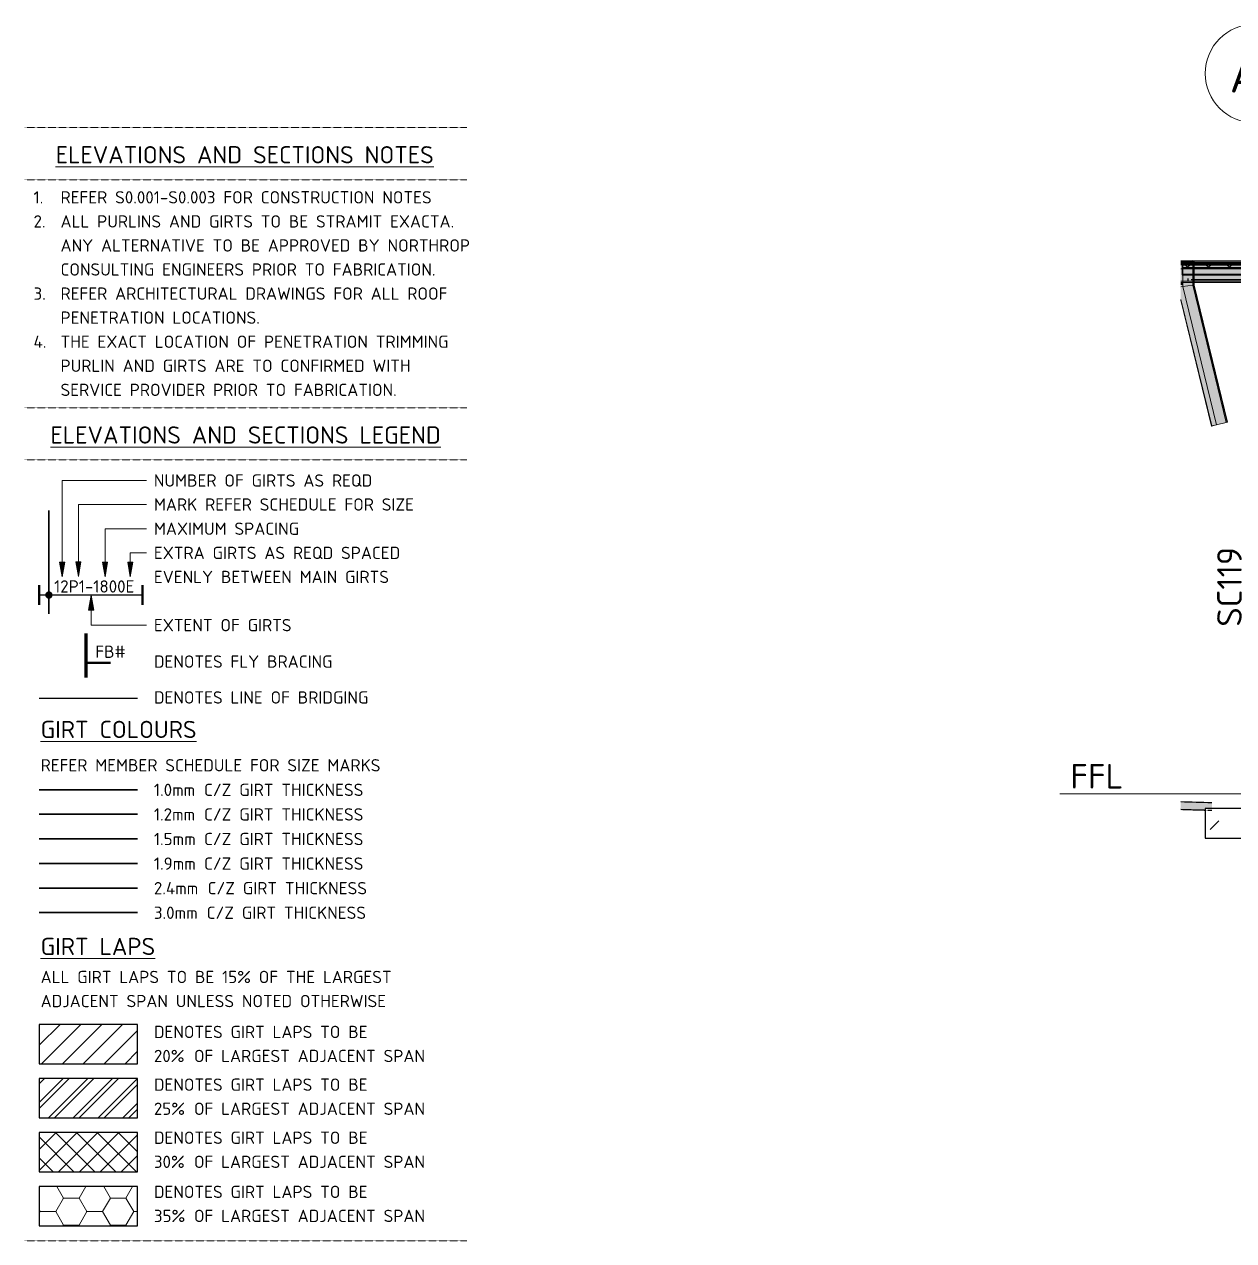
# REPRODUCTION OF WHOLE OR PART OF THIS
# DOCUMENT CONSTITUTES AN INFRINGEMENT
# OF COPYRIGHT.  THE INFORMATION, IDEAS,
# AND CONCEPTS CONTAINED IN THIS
# Model space of a CAD drawing. Header units: millimetres. Extents: x 632 to 421542, y -3890 to 20851.
# Drawn here: x 632 to 25227, y -3890 to 20851 of the extents above; entities that cross this region are included whole.
import ezdxf

# ---------------------------------------------------------------- set-up
doc = ezdxf.new("R2010")
doc.units = ezdxf.units.MM
for name, pattern in [('Dash', [7, 5, -2]), ('Hidden', [4, 3, -1]), ('Hidden Double', [7, 5, -2])]:
    doc.linetypes.add(name, pattern=pattern)
for name, color, linetype, lineweight in [('A-000-T_TEXT', 231, 'Continuous', 13), ('A-010-M_LINE', 90, 'Continuous', 13), ('A-230-H-FLOOR', 190, 'Continuous', 13), ('A-230-M_FLOOR', 192, 'Continuous', 13), ('A-230-MH_FLOOR', 190, 'Hidden Double', 13), ('A-270-M_ROOF', 132, 'Continuous', 13), ('S-160-M_FOUND', 171, 'Continuous', 13), ('S-280-A_COLUMN', 171, 'Continuous', 18), ('S-280-M_STRUCT_FRAME', 12, 'Continuous', 13), ('Z-033_T_GRIDREF', 31, 'Continuous', 13), ('Z-060-M_DETAIL', 92, 'Continuous', 25), ('Z-200_P_REF_PLANE', 111, 'Dash', 13), ('Z-230-A_LEVEL', 51, 'Continuous', 13), ('Z-230_A_LEVEL', 51, 'Continuous', 18)]:
    doc.layers.add(name, color=color, linetype=linetype, lineweight=lineweight)
doc.styles.add('ISOCPEUR', font='isocpeur.ttf', dxfattribs={"height": 250})
doc.styles.add('ISOCPEUR_1', font='isocpeur.ttf', dxfattribs={"height": 700})
doc.styles.add('ISOCPEUR_2', font='isocpeur.ttf', dxfattribs={"height": 500})
doc.styles.add('ISOCPEUR_B', font='', dxfattribs={"height": 250})
doc.styles.add('ISOCPEUR_B_1', font='', dxfattribs={"height": 350})
doc.styles.get('ISOCPEUR_B').set_extended_font_data('ISOCPEUR', bold=True)
doc.styles.get('ISOCPEUR_B_1').set_extended_font_data('ISOCPEUR', bold=True)

# ---------------------------------------------------------------- blocks, each defined once
blk = doc.blocks.new('NRP_Extent _v2_ - 1-100-3221692-_6_0_ STEELWORK SECTIONS LEGEND')
at = {"layer": 'Z-060-M_DETAIL'}
blk.add_hatch(color=256, dxfattribs=at).paths.add_polyline_path([(1132, 9167), (1151, 9170), (1169, 9177), (1185, 9189), (1197, 9205), (1204, 9223), (1207, 9242), (1204, 9262), (1197, 9280), (1185, 9295), (1169, 9307), (1151, 9315), (1132, 9317), (1112, 9315), (1094, 9307), (1079, 9295), (1067, 9280), (1059, 9262), (1057, 9242), (1059, 9223), (1067, 9205), (1079, 9189), (1094, 9177), (1112, 9170)])
at = {"layer": 'Z-060-M_DETAIL', "lineweight": 50}
for p, q in [((932, 9442), (932, 9042)), ((3032, 9442), (3032, 9042))]:
    blk.add_line(p, q, dxfattribs=at)
at = {"layer": 'Z-060-M_DETAIL'}
blk.add_line((3032, 9242), (932, 9242), dxfattribs=at)
blk = doc.blocks.new('Roof Gutters3 - Roof Gutters-1885272-S6_501-SECTION 1A')
at = {"layer": 'A-270-M_ROOF', "lineweight": 5, "transparency": 33554432}
h = blk.add_hatch(color=253, dxfattribs=at)
h.paths.add_polyline_path([(-1024712, 15582), (-1024712, 15585), (-1024751, 15584), (-1024751, 15582)])
h.paths.add_polyline_path([(-1024480, 16037), (-1024507, 16045), (-1024751, 16041), (-1024751, 16038), (-1024507, 16042), (-1024490, 16037)])
for color, points in [(253, [(-1024507, 16017), (-1024507, 16042), (-1024751, 16038), (-1024751, 16013)]), (8, [(-1024125, 12680), (-1024025, 12705), (-1024712, 15517), (-1024712, 15956), (-1024751, 15956), (-1024751, 15241), (-1024520, 14297)]), (8, [(-1024507, 15542), (-1024507, 15956), (-1024751, 15956), (-1024751, 15513)]), (253, [(-1024490, 16012), (-1024490, 16037), (-1024507, 16042), (-1024507, 16017)]), (8, [(-1024507, 15542), (-1024490, 15544), (-1024490, 15956), (-1024507, 15956)]), (253, [(-1024490, 16012), (-1024480, 16012), (-1024480, 16037), (-1024490, 16037)]), (8, [(-1023809, 12757), (-1023799, 12760), (-1024480, 15545), (-1024480, 15956), (-1024490, 15956), (-1024490, 15544), (-1024185, 14297)]), (253, [(-1024712, 15560), (-1024712, 15582), (-1024751, 15582), (-1024751, 15560)]), (8, [(-1024122, 12681), (-1023826, 12753), (-1024507, 15542), (-1024751, 15513), (-1024751, 15254), (-1024517, 14297)]), (8, [(-1023826, 12753), (-1023809, 12757), (-1024490, 15544), (-1024507, 15542), (-1024203, 14297)])]:
    blk.add_hatch(color=color, dxfattribs=at).paths.add_polyline_path(points)
at = {"layer": 'A-270-M_ROOF', "color": 53, "lineweight": 5}
for p, q in [((-1024507, 16045), (-1024751, 16041)), ((-1024751, 16038), (-1024507, 16042)), ((-1024751, 16016), (-1024507, 16020)), ((-1024507, 16017), (-1024751, 16013)), ((-1024712, 15956), (-1024751, 15956)), ((-1024751, 15956), (-1024712, 15956)), ((-1024712, 15956), (-1024751, 15956)), ((-1024712, 15956), (-1024751, 15956)), ((-1024712, 15600), (-1024712, 15956)), ((-1024712, 15956), (-1024507, 15956)), ((-1024507, 15956), (-1024712, 15956)), ((-1024712, 15754), (-1024712, 15954)), ((-1024480, 16037), (-1024507, 16045)), ((-1024507, 16045), (-1024507, 16037)), ((-1024507, 16042), (-1024490, 16037)), ((-1024507, 16042), (-1024507, 16037)), ((-1024507, 16037), (-1024507, 16020)), ((-1024507, 16037), (-1024507, 16017)), ((-1024507, 16020), (-1024480, 16012)), ((-1024490, 16012), (-1024507, 16017)), ((-1024507, 15956), (-1024490, 15956)), ((-1024480, 15956), (-1024507, 15956)), ((-1024507, 15954), (-1024507, 15904)), ((-1024507, 15954), (-1024507, 15904)), ((-1024507, 15904), (-1024507, 15899)), ((-1024507, 15904), (-1024507, 15899)), ((-1024507, 15899), (-1024507, 15759)), ((-1024507, 15899), (-1024507, 15759)), ((-1024490, 16037), (-1024480, 16037)), ((-1024490, 16037), (-1024490, 16012)), ((-1024480, 16012), (-1024490, 16012)), ((-1024480, 15956), (-1024490, 15956)), ((-1024490, 15954), (-1024490, 15904)), ((-1024490, 15904), (-1024490, 15899)), ((-1024490, 15899), (-1024490, 15759)), ((-1024480, 16037), (-1024480, 16012)), ((-1024480, 15904), (-1024480, 15954)), ((-1024480, 15899), (-1024480, 15904)), ((-1024480, 15759), (-1024480, 15899)), ((-1024712, 15600), (-1024712, 15754)), ((-1024712, 15517), (-1024712, 15600)), ((-1024712, 15517), (-1024712, 15600)), ((-1024507, 15759), (-1024507, 15754)), ((-1024507, 15759), (-1024507, 15754)), ((-1024507, 15752), (-1024507, 15748)), ((-1024507, 15752), (-1024507, 15748)), ((-1024507, 15748), (-1024507, 15600)), ((-1024507, 15748), (-1024507, 15600)), ((-1024507, 15600), (-1024507, 15542)), ((-1024507, 15600), (-1024507, 15542)), ((-1024490, 15759), (-1024490, 15754)), ((-1024490, 15752), (-1024490, 15748)), ((-1024490, 15748), (-1024490, 15600)), ((-1024490, 15600), (-1024490, 15544)), ((-1024480, 15754), (-1024480, 15759)), ((-1024480, 15748), (-1024480, 15752)), ((-1024480, 15600), (-1024480, 15748)), ((-1024480, 15545), (-1024480, 15600)), ((-1024712, 15585), (-1024751, 15585)), ((-1024751, 15582), (-1024712, 15582)), ((-1024751, 15563), (-1024712, 15563)), ((-1024712, 15560), (-1024751, 15560)), ((-1024751, 15513), (-1024712, 15517)), ((-1024712, 15517), (-1024751, 15513)), ((-1024751, 15513), (-1024712, 15517)), ((-1024712, 15582), (-1024712, 15585)), ((-1024712, 15563), (-1024712, 15585)), ((-1024712, 15582), (-1024712, 15560)), ((-1024712, 15563), (-1024712, 15560)), ((-1024712, 15517), (-1024507, 15542)), ((-1024507, 15542), (-1024712, 15517)), ((-1024025, 12705), (-1024712, 15517)), ((-1024712, 15517), (-1024025, 12705)), ((-1024507, 15542), (-1024480, 15545)), ((-1024490, 15544), (-1024507, 15542)), ((-1024507, 15542), (-1023826, 12753)), ((-1024507, 15542), (-1023826, 12753)), ((-1024490, 15544), (-1023809, 12757)), ((-1024480, 15545), (-1023799, 12760)), ((-1024751, 15254), (-1024122, 12681)), ((-1024751, 15254), (-1024122, 12681)), ((-1024751, 15241), (-1024125, 12680)), ((-1024751, 15241), (-1024125, 12680)), ((-1024025, 12705), (-1024125, 12680)), ((-1024125, 12680), (-1024122, 12681)), ((-1024122, 12681), (-1024025, 12705)), ((-1024025, 12705), (-1024122, 12681)), ((-1024122, 12681), (-1024025, 12705)), ((-1024025, 12705), (-1023826, 12753)), ((-1023826, 12753), (-1024025, 12705)), ((-1023826, 12753), (-1023799, 12760)), ((-1023809, 12757), (-1023826, 12753)), ((-1023799, 12760), (-1023809, 12757))]:
    blk.add_line(p, q, dxfattribs=at)
blk = doc.blocks.new('25021-APA-ZZ-ZZ-M3-AR-000001_V3_rvt-1-S6_501-SECTION 1A')
at = {"layer": 'A-270-M_ROOF', "transparency": 33554432}
blk.add_hatch(color=9, dxfattribs=at).paths.add_polyline_path([(-913035, 15996), (-913035, 16037), (-1024751, 16037), (-1024751, 15996), (-918805, 15996)])
at = {"layer": 'A-270-M_ROOF', "lineweight": 5, "transparency": 33554432}
for color, points in [(9, [(-918805, 15971), (-913035, 15971), (-913035, 15996), (-1024751, 15996), (-1024751, 15971), (-925868, 15971)]), (254, [(-913035, 15625), (-913035, 15876), (-1024751, 15876), (-1024751, 15625), (-1021751, 15625), (-1021751, 15648), (-1021661, 15648), (-1021661, 15625), (-918805, 15625)]), (253, [(-913035, 15754), (-913035, 15954), (-1024720, 15954), (-1024720, 15754), (-918805, 15754)]), (253, [(-918805, 15759), (-913035, 15759), (-913035, 15904), (-1024720, 15904), (-1024720, 15759), (-925868, 15759)]), (253, [(-918805, 15766), (-913035, 15766), (-913035, 15899), (-1024720, 15899), (-1024720, 15766), (-925868, 15766)]), (253, [(-913035, 15752), (-913035, 15766), (-1024720, 15766), (-1024720, 15752), (-918805, 15752)]), (253, [(-913035, 15748), (-913035, 15752), (-1024720, 15752), (-1024720, 15748), (-918805, 15748)])]:
    blk.add_hatch(color=color, dxfattribs=at).paths.add_polyline_path(points)
at = {"layer": 'A-270-M_ROOF', "lineweight": 5}
h = blk.add_hatch(dxfattribs=at)
h.set_pattern_fill('FP_5', angle=45, style=0, pattern_type=2)
h.set_pattern_definition([(45, (-968699.46, -5e-07), (-212.132, 212.132), []), (135, (-968699.46, -5e-07), (-212.132, -212.132), [])])
h.paths.add_polyline_path([(-913035, 15876), (-913035, 15996), (-1024751, 15996), (-1024751, 15876), (-918805, 15876)])
at = {"layer": 'A-270-M_ROOF', "lineweight": 5, "transparency": 33554432}
h = blk.add_hatch(color=254, dxfattribs=at)
h.paths.add_polyline_path([(-913035, 15600), (-913035, 15625), (-1021661, 15625), (-1021661, 15600), (-918805, 15600)])
h.paths.add_polyline_path([(-1024751, 15600), (-1021751, 15600), (-1021751, 15625), (-1024751, 15625)])
at = {"layer": 'A-270-M_ROOF', "color": 53, "lineweight": 5}
for p, q in [((-913035, 16037), (-1024751, 16037)), ((-913035, 16011), (-1024751, 16011)), ((-913035, 15996), (-1024751, 15996)), ((-1024751, 15996), (-913035, 15996)), ((-913356, 15971), (-1024751, 15971)), ((-1024751, 15971), (-913356, 15971)), ((-1024751, 15876), (-913035, 15876)), ((-1024720, 15754), (-1024720, 15954)), ((-1024720, 15954), (-1024720, 15759)), ((-1024720, 15954), (-1024712, 15954)), ((-1024720, 15954), (-1024712, 15954)), ((-1024720, 15759), (-1024720, 15904)), ((-1024720, 15904), (-1024720, 15899)), ((-1024712, 15904), (-1024720, 15904)), ((-1024720, 15904), (-1024712, 15904)), ((-1024720, 15766), (-1024720, 15899)), ((-1024720, 15899), (-1024720, 15759)), ((-1024720, 15899), (-1024720, 15763)), ((-1024720, 15899), (-1024712, 15899)), ((-1024720, 15899), (-1024712, 15899)), ((-1024712, 15954), (-913356, 15954)), ((-1024712, 15954), (-913356, 15954)), ((-913356, 15904), (-1024712, 15904)), ((-1024712, 15904), (-913356, 15904)), ((-1024712, 15899), (-913356, 15899)), ((-1024712, 15899), (-913356, 15899)), ((-1024751, 15625), (-913035, 15625)), ((-1024751, 15600), (-1024712, 15600)), ((-1024720, 15759), (-1024720, 15766)), ((-1024720, 15766), (-1024712, 15766)), ((-1024720, 15763), (-1024720, 15759)), ((-1024712, 15763), (-1024720, 15763)), ((-1024720, 15759), (-1024720, 15754)), ((-1024720, 15754), (-1024720, 15759)), ((-1024720, 15759), (-1024720, 15754)), ((-1024712, 15759), (-1024720, 15759)), ((-1024712, 15759), (-1024720, 15759)), ((-1024720, 15754), (-1024712, 15754)), ((-1024720, 15754), (-1024712, 15754)), ((-1024720, 15752), (-1024720, 15748)), ((-1024720, 15748), (-1024720, 15752)), ((-1024720, 15752), (-1024712, 15752)), ((-1024712, 15748), (-1024720, 15748)), ((-1024712, 15766), (-913356, 15766)), ((-913356, 15763), (-1024712, 15763)), ((-913356, 15759), (-1024712, 15759)), ((-913356, 15759), (-1024712, 15759)), ((-1024712, 15754), (-913356, 15754)), ((-1024712, 15754), (-913356, 15754)), ((-1024712, 15752), (-913356, 15752)), ((-913356, 15748), (-1024712, 15748)), ((-1024712, 15600), (-913356, 15600))]:
    blk.add_line(p, q, dxfattribs=at)
blk.add_blockref('Roof Gutters3 - Roof Gutters-1885272-S6_501-SECTION 1A', (0, 0), dxfattribs=at)
blk = doc.blocks.new('NRP_Framing-Steel-Purlin C - P946 - EC250-24-4111189-S6_501-SECTION 1A')
at = {"layer": 'S-280-M_STRUCT_FRAME', "color": 1, "lineweight": 25}
blk.add_line((-1024603, 15626), (-1024603, 15679), dxfattribs=at)
blk.add_line((-1024603, 15626), (-1024603, 15679), dxfattribs=at)
blk = doc.blocks.new('NRP_Framing-Steel-Purlin C - P946 - EC250-24-4032700-S6_501-SECTION 1A')
at = {"layer": 'S-280-M_STRUCT_FRAME', "color": 1, "lineweight": 25}
blk.add_line((-913017, 15655), (-1024537, 15655), dxfattribs=at)
blk.add_line((-913017, 15655), (-1024537, 15655), dxfattribs=at)
blk = doc.blocks.new('Grid - NRP_Grid-Head-320187-S6_501-SECTION 1A')
at = {"layer": 'Z-033_T_GRIDREF'}
blk.add_circle((-1014851, 19851), 1000, dxfattribs=at)

msp = doc.modelspace()

# ---------------------------------------------------------------- hatches: boundary and pattern name
at = {"layer": 'A-000-T_TEXT', "lineweight": 18}
for points in [[(1402, 9612), (1455, 9912), (1349, 9912)], [(1731, 9618), (1784, 9918), (1678, 9918)], [(2273, 9612), (2326, 9912), (2220, 9912)], [(2787, 9613), (2840, 9913), (2734, 9913)], [(1991, 9238), (1938, 8938), (2044, 8938)]]:
    msp.add_hatch(color=7, dxfattribs=at).paths.add_polyline_path(points)
at = {"layer": 'A-230-H-FLOOR', "lineweight": 5}
msp.add_hatch(color=256, dxfattribs=at).paths.add_polyline_path([(24151, 4860), (24647, 4865), (24647, 4870), (24151, 4882), (24151, 4863)])
at = {"layer": 'A-230-M_FLOOR', "lineweight": 5}
msp.add_hatch(color=256, dxfattribs=at).paths.add_polyline_path([(24647, 4870), (24647, 4900), (24784, 4900), (24784, 5016), (24151, 5032), (24151, 4884), (24504, 4874)])
at = {"layer": 'S-160-M_FOUND'}
h = msp.add_hatch(dxfattribs=at)
h.set_pattern_fill('FP_9', color=256, style=0, pattern_type=2)
h.set_pattern_definition([(45, (80202.5, 0), (-1414.214, 0), [750, -3000]), (45, (81202.5, 1000), (-1414.214, 0), [750, -3000]), (45, (82202.5, -300), (-1414.214, 0), [250, -2000]), (90, (82202.53, 500), (-500, 500), [500, -2000]), (315, (82202.5, 1000), (0, 2828.43), [500, -3000]), (0, (81202.5, 1000), (2000, 2000), [300, -1000]), (0, (78702.5, 2000), (2000, 2000), [300, -2000])])
h.paths.add_polyline_path([(24647, 4300), (26647, 4300), (26647, 4900), (24647, 4900)])
at = {"layer": 'Z-060-M_DETAIL', "lineweight": 18}
h = msp.add_hatch(dxfattribs=at)
h.set_pattern_fill('FP_1', color=8, style=0, pattern_type=2)
h.set_pattern_definition([(45, (0, 0), (-212.132, 212.132), [])])
h.paths.add_polyline_path([(932, 510), (932, -290), (2932, -290), (2932, 510)])
h = msp.add_hatch(dxfattribs=at)
h.set_pattern_fill('FP_2', color=8, style=0, pattern_type=2)
h.set_pattern_definition([(45, (0, 0), (-251.447, 251.447), []), (45, (0, 381), (-251.447, 251.447), [])])
h.paths.add_polyline_path([(932, -590), (932, -1390), (2932, -1390), (2932, -590)])
h = msp.add_hatch(dxfattribs=at)
h.set_pattern_fill('FP_3', color=8, style=0, pattern_type=2)
h.set_pattern_definition([(45, (0, 0), (-212.132, 212.132), []), (135, (0, 0), (-212.132, -212.132), [])])
h.paths.add_polyline_path([(932, -1690), (932, -2490), (2932, -2490), (2932, -1690)])
h = msp.add_hatch(dxfattribs=at)
h.set_pattern_fill('FP_4', color=8, style=0, pattern_type=2)
h.set_pattern_definition([(0, (0, 0), (476.25, 274.963), [317.5, -635]), (120, (0, 0), (-476.25, 274.963), [317.5, -635]), (60, (0, 0), (6e-05, 549.926), [0, -635, 317.5, 0])])
h.paths.add_polyline_path([(932, -2790), (932, -3590), (2932, -3590), (2932, -2790)])

# ---------------------------------------------------------------- linework, layer by layer
at = {"layer": 'A-000-T_TEXT', "color": 50, "lineweight": 18}
for p, q in [((1402, 11572), (3117, 11572)), ((1402, 9612), (1402, 11572)), ((1731, 11084), (3117, 11084)), ((1731, 9618), (1731, 11084)), ((2273, 10591), (3117, 10591)), ((2273, 9612), (2273, 10591)), ((1455, 9912), (1349, 9912)), ((1349, 9912), (1402, 9612)), ((1402, 9612), (1455, 9912)), ((1784, 9918), (1678, 9918)), ((1678, 9918), (1731, 9618)), ((1731, 9618), (1784, 9918)), ((2326, 9912), (2220, 9912)), ((2220, 9912), (2273, 9612)), ((2273, 9612), (2326, 9912)), ((2840, 9913), (2734, 9913)), ((2734, 9913), (2787, 9613)), ((2787, 10100), (3117, 10100)), ((2787, 9613), (2787, 10100)), ((2787, 9613), (2840, 9913)), ((1991, 9238), (1938, 8938)), ((2044, 8938), (1991, 9238)), ((1991, 9238), (1991, 8630)), ((1938, 8938), (2044, 8938)), ((1991, 8630), (3117, 8630))]:
    msp.add_line(p, q, dxfattribs=at)
at = {"layer": 'A-010-M_LINE', "lineweight": 35}
for p, q in [((1132, 9317), (1132, 10962)), ((1132, 8862), (1132, 9167)), ((932, 5282), (2932, 5282)), ((932, 4782), (2932, 4782)), ((932, 4282), (2932, 4282)), ((932, 3782), (2932, 3782)), ((932, 3282), (2932, 3282)), ((932, 2782), (2932, 2782))]:
    msp.add_line(p, q, dxfattribs=at)
at = {"layer": 'A-010-M_LINE', "lineweight": 70}
msp.add_line((1882, 8462), (1882, 7562), dxfattribs=at)
at = {"layer": 'A-010-M_LINE', "lineweight": 50}
msp.add_line((1882, 7862), (2382, 7862), dxfattribs=at)
at = {"layer": 'A-010-M_LINE', "linetype": 'Hidden', "lineweight": 25}
msp.add_line((932, 7142), (2932, 7142), dxfattribs=at)
at = {"layer": 'A-010-M_LINE', "lineweight": 25}
for p, q in [((2932, 510), (932, 510)), ((932, 510), (932, -290)), ((2932, -290), (2932, 510)), ((932, -290), (2932, -290)), ((2932, -590), (932, -590)), ((932, -590), (932, -1390)), ((2932, -1390), (2932, -590)), ((932, -1390), (2932, -1390)), ((2932, -1690), (932, -1690)), ((932, -1690), (932, -2490)), ((2932, -2490), (2932, -1690)), ((932, -2490), (2932, -2490)), ((2932, -2790), (932, -2790)), ((932, -2790), (932, -3590)), ((2932, -3590), (2932, -2790)), ((932, -3590), (2932, -3590))]:
    msp.add_line(p, q, dxfattribs=at)
at = {"layer": 'A-230-M_FLOOR', "lineweight": 25}
for points in [[(24784, 5016), (24566, 5022), (24355, 5028), (24150, 5034)], [(24150, 4884), (24209, 4882), (24268, 4881), (24327, 4879)], [(24363, 4878), (24409, 4876), (24457, 4875), (24504, 4874)]]:
    msp.add_open_spline(points, degree=3, dxfattribs=at)
at = {"layer": 'A-230-MH_FLOOR', "lineweight": 25}
for points in [[(24327, 4879), (24339, 4878), (24351, 4878), (24363, 4878)], [(24504, 4874), (24596, 4871), (24689, 4868), (24784, 4866)]]:
    msp.add_open_spline(points, degree=3, dxfattribs=at)
at = {"layer": 'S-160-M_FOUND', "lineweight": 25}
for p, q in [((26647, 4900), (24647, 4900)), ((24647, 4900), (24647, 4300)), ((24647, 4300), (26647, 4300))]:
    msp.add_line(p, q, dxfattribs=at)
at = {"layer": 'Z-200_P_REF_PLANE'}
for p, q in [((9632, 18750), (632, 18750)), ((9632, 17691), (632, 17691)), ((9632, 13050), (632, 13050)), ((9632, 11991), (632, 11991)), ((9632, -3890), (632, -3890))]:
    msp.add_line(p, q, dxfattribs=at)
at = {"layer": 'Z-230-A_LEVEL'}
msp.add_line((21691, 5200), (142279, 5200), dxfattribs=at)

# ---------------------------------------------------------------- block references
at = {"lineweight": 5}
msp.add_blockref('25021-APA-ZZ-ZZ-M3-AR-000001_V3_rvt-1-S6_501-SECTION 1A', (1048902, 0), dxfattribs=at)
at = {"layer": 'S-280-M_STRUCT_FRAME', "color": 1, "lineweight": 25}
for name in ['NRP_Framing-Steel-Purlin C - P946 - EC250-24-4111189-S6_501-SECTION 1A', 'NRP_Framing-Steel-Purlin C - P946 - EC250-24-4032700-S6_501-SECTION 1A']:
    msp.add_blockref(name, (1048902, 0), dxfattribs=at)
at = {"layer": 'Z-033_T_GRIDREF'}
msp.add_blockref('Grid - NRP_Grid-Head-320187-S6_501-SECTION 1A', (1040498, 0), dxfattribs=at)
at = {"layer": 'Z-060-M_DETAIL'}
msp.add_blockref('NRP_Extent _v2_ - 1-100-3221692-_6_0_ STEELWORK SECTIONS LEGEND', (0, 0), dxfattribs=at)

# ---------------------------------------------------------------- texts
at = {"layer": 'A-000-T_TEXT', "color": 7, "lineweight": 18, "attachment_point": 1}
for s, insert, char_height, width, style in [('\\LELEVATIONS AND SECTIONS NOTES', (1269, 18373), 350, 9363.71, 'ISOCPEUR_B_1'), ('1.', (819, 17457), 250, 665.46, 'ISOCPEUR'), ('REFER S0.001-S0.003 FOR CONSTRUCTION NOTES', (1368, 17457), 250, 8970.88, 'ISOCPEUR'), ('2.', (819, 16967), 250, 665.46, 'ISOCPEUR'), ('ALL PURLINS AND GIRTS TO BE STRAMIT EXACTA. ', (1368, 16967), 250, 9604.22, 'ISOCPEUR'), ('ANY ALTERNATIVE TO BE APPROVED BY NORTHROP ', (1368, 16478), 250, 9764.55, 'ISOCPEUR'), ('CONSULTING ENGINEERS PRIOR TO FABRICATION.', (1368, 15989), 250, 8858.65, 'ISOCPEUR'), ('3.', (819, 15499), 250, 665.46, 'ISOCPEUR'), ('REFER ARCHITECTURAL DRAWINGS FOR ALL ROOF ', (1368, 15499), 250, 9419.83, 'ISOCPEUR'), ('PENETRATION LOCATIONS.', (1368, 15010), 250, 4745.99, 'ISOCPEUR'), ('4.', (819, 14520), 250, 665.46, 'ISOCPEUR'), ('THE EXACT LOCATION OF PENETRATION TRIMMING ', (1368, 14520), 250, 9395.78, 'ISOCPEUR'), ('PURLIN AND GIRTS ARE TO CONFIRMED WITH ', (1368, 14031), 250, 8449.79, 'ISOCPEUR'), ('SERVICE PROVIDER PRIOR TO FABRICATION.', (1368, 13541), 250, 7984.81, 'ISOCPEUR'), ('\\LELEVATIONS AND SECTIONS LEGEND', (1163, 12673), 350, 9620.25, 'ISOCPEUR_B_1'), ('NUMBER OF GIRTS AS REQD', (3267, 11697), 250, 5146.83, 'ISOCPEUR'), ('MARK REFER SCHEDULE FOR SIZE', (3267, 11209), 250, 6205.06, 'ISOCPEUR'), ('MAXIMUM SPACING', (3267, 10716), 250, 3415.19, 'ISOCPEUR'), ('EXTRA GIRTS AS REQD SPACED ', (3267, 10225), 250, 6092.82, 'ISOCPEUR'), ('EVENLY BETWEEN MAIN GIRTS', (3267, 9736), 250, 5619.83, 'ISOCPEUR'), ('12P1-1800E', (1237, 9542), 250, 1996.2, 'ISOCPEUR'), ('EXTENT OF GIRTS', (3267, 8755), 250, 3302.95, 'ISOCPEUR'), ('FB#', (2075, 8214), 250, 729.54, 'ISOCPEUR'), ('DENOTES FLY BRACING', (3267, 8014), 250, 4248.94, 'ISOCPEUR'), ('DENOTES LINE OF BRIDGING', (3267, 7284), 250, 5026.58, 'ISOCPEUR'), ('\\LGIRT COLOURS', (963, 6684), 350, 3832.07, 'ISOCPEUR_B_1'), ('REFER MEMBER SCHEDULE FOR SIZE MARKS', (963, 5905), 250, 8089.03, 'ISOCPEUR'), ('1.0mm', (3267, 5405), 250, 1042.19, 'ISOCPEUR_B'), (' C/Z GIRT THICKNESS', (4127, 5405), 250, 4000.42, 'ISOCPEUR'), ('1.2mm', (3267, 4905), 250, 1042.19, 'ISOCPEUR_B'), (' C/Z GIRT THICKNESS', (4127, 4905), 250, 4000.42, 'ISOCPEUR'), ('1.5mm', (3267, 4405), 250, 1042.19, 'ISOCPEUR_B'), (' C/Z GIRT THICKNESS', (4127, 4405), 250, 4000.42, 'ISOCPEUR'), ('1.9mm', (3267, 3905), 250, 1042.19, 'ISOCPEUR_B'), (' C/Z GIRT THICKNESS', (4127, 3905), 250, 4000.42, 'ISOCPEUR'), ('2.4mm', (3267, 3405), 250, 1130.38, 'ISOCPEUR_B'), (' C/Z GIRT THICKNESS', (4200, 3405), 250, 4000.42, 'ISOCPEUR'), ('3.0mm', (3267, 2905), 250, 1106.33, 'ISOCPEUR_B'), (' C/Z GIRT THICKNESS', (4180, 2905), 250, 4000.42, 'ISOCPEUR'), ('\\LGIRT LAPS', (963, 2270), 350, 2862.02, 'ISOCPEUR_B_1'), ('ALL GIRT LAPS TO BE 15% OF THE LARGEST', (963, 1599), 250, 8730.38, 'ISOCPEUR_B'), ('ADJACENT SPAN UNLESS NOTED OTHERWISE', (963, 1109), 250, 8537.97, 'ISOCPEUR_B'), ('DENOTES GIRT LAPS TO BE', (3267, 481), 250, 5090.72, 'ISOCPEUR'), ('20%', (3267, -8), 250, 793.67, 'ISOCPEUR_B'), (' OF LARGEST ADJACENT SPAN', (3922, -8), 250, 5740.08, 'ISOCPEUR'), ('DENOTES GIRT LAPS TO BE', (3267, -592), 250, 5090.72, 'ISOCPEUR'), ('25%', (3267, -1082), 250, 793.67, 'ISOCPEUR_B'), (' OF LARGEST ADJACENT SPAN', (3922, -1082), 250, 5740.08, 'ISOCPEUR'), ('DENOTES GIRT LAPS TO BE', (3267, -1671), 250, 5090.72, 'ISOCPEUR'), ('30%', (3267, -2161), 250, 793.67, 'ISOCPEUR_B'), (' OF LARGEST ADJACENT SPAN', (3922, -2161), 250, 5740.08, 'ISOCPEUR'), ('DENOTES GIRT LAPS TO BE', (3267, -2772), 250, 5090.72, 'ISOCPEUR'), ('35%', (3267, -3261), 250, 793.67, 'ISOCPEUR_B'), (' OF LARGEST ADJACENT SPAN', (3922, -3261), 250, 5740.08, 'ISOCPEUR')]:
    msp.add_mtext(s, dxfattribs=dict(at, insert=insert, char_height=char_height, width=width, style=style))
at = {"layer": 'S-280-A_COLUMN', "lineweight": 13, "insert": (24891, 8598), "char_height": 500, "width": 1956.12, "attachment_point": 1, "rotation": 90, "style": 'ISOCPEUR_2'}
msp.add_mtext('SC119', dxfattribs=at)
at = {"layer": 'Z-230_A_LEVEL', "lineweight": 13, "insert": (21905, 5806), "char_height": 500, "width": 1298.73, "attachment_point": 1, "style": 'ISOCPEUR_2'}
msp.add_mtext('FFL', dxfattribs=at)

# ---------------------------------------------------------------- next in the draw order: texts
at = {"layer": 'Z-033_T_GRIDREF', "insert": (25144, 20163), "char_height": 700, "width": 1202.53, "attachment_point": 1, "style": 'ISOCPEUR_1', "bg_fill": 3, "box_fill_scale": 1.25, "bg_fill_color": 256, "bg_fill_true_color": 13158600, "bg_fill_transparency": 0}
msp.add_mtext('A1', dxfattribs=at)

doc.saveas('drawing.dxf')
